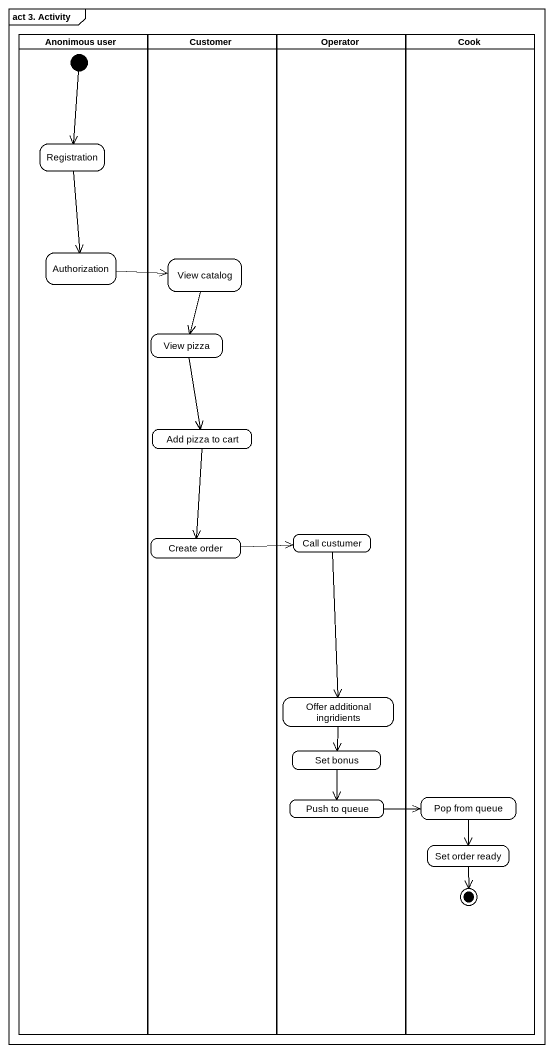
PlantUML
@startuml
mainframe act 3. Activity
hide empty description
state "Anonimous user" as Anonimous_user <<partition>> {
  state Registration
  state Authorization
  [*] --> Registration
}
state Customer <<partition>> {
  state "View catalog" as View_catalog
  state "View pizza" as View_pizza
  state "Add pizza to cart" as Add_pizza_to_cart
  state "Create order" as Create_order
}
state Operator <<partition>> {
  state "Call custumer" as Call_custumer
  state "Offer additional ingridients" as Offer_additional_ingridients
  state "Set bonus" as Set_bonus
  state "Push to queue" as Push_to_queue
}
state Cook <<partition>> {
  state "Pop from queue" as Pop_from_queue
  state "Set order ready" as Set_order_ready
  Set_order_ready --> [*]
}
Registration --> Authorization
Authorization -right-> View_catalog
View_catalog --> View_pizza
View_pizza --> Add_pizza_to_cart
Add_pizza_to_cart --> Create_order
Create_order -right-> Call_custumer
Call_custumer --> Offer_additional_ingridients
Offer_additional_ingridients --> Set_bonus
Set_bonus --> Push_to_queue
Push_to_queue -right-> Pop_from_queue
Pop_from_queue --> Set_order_ready
@enduml
